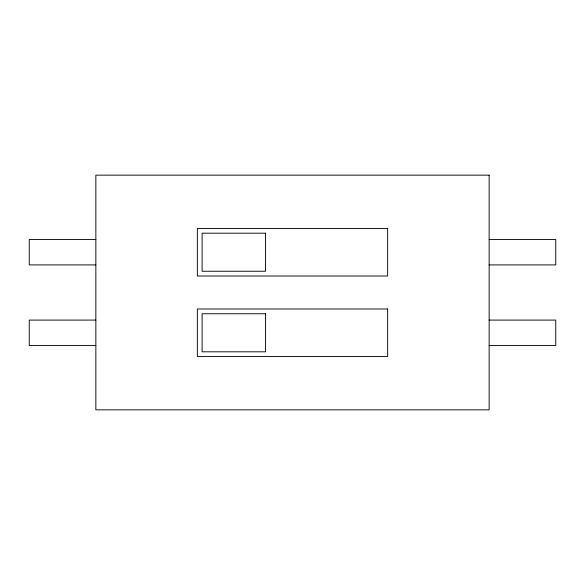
<?xml version="1.0" encoding="UTF-8"?>
<svg xmlns="http://www.w3.org/2000/svg" width="585" height="585" viewBox="0 0 585 585"><rect width="100%" height="100%" fill="white"/><g stroke="black" fill="none" stroke-linecap="round" stroke-linejoin="round"><path stroke-width="0.88" d="M95.852 239.536L29.25 239.536L29.25 264.91L95.852 264.91M489.148 239.536L555.75 239.536L555.75 264.91L489.148 264.91M95.852 320.09L29.25 320.09L29.25 345.464L95.852 345.464M489.148 320.09L555.75 320.09L555.75 345.464L489.148 345.464M489.148 175.149L95.852 175.149L95.852 409.851L489.148 409.851L489.148 175.149M387.65 228.435L197.35 228.435L197.35 276.01L387.65 276.01L387.65 228.435M265.539 233.188L202.11 233.188L202.11 271.25L265.539 271.25L265.539 233.188M387.65 308.99L197.35 308.99L197.35 356.565L387.65 356.565L387.65 308.99M265.539 313.75L202.11 313.75L202.11 351.812L265.539 351.812L265.539 313.75"/></g></svg>
